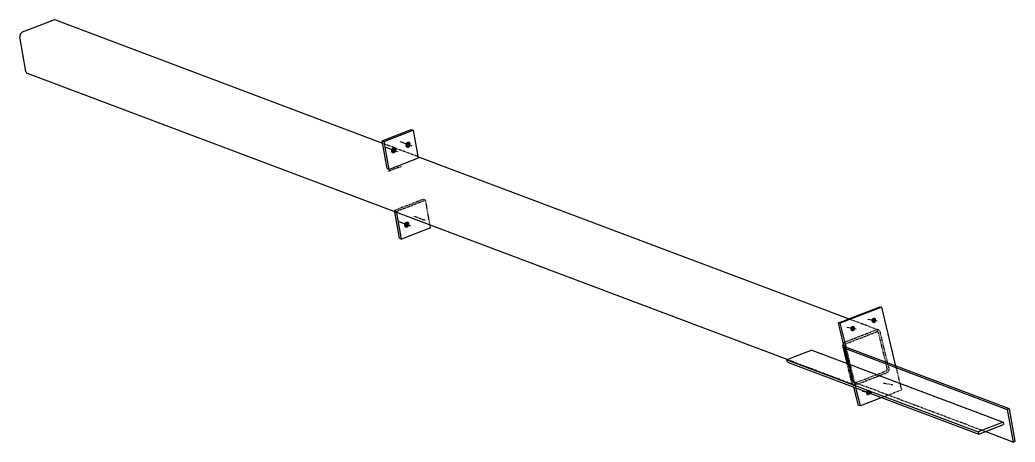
# Model space of a CAD drawing. Header units: millimetres. Extents: x 26 to 44152, y 8 to 1708.
# Drawn here: x 26 to 3987, y 26 to 1708 of the extents above; entities that cross this region are included whole.
import ezdxf

# ---------------------------------------------------------------- set-up
doc = ezdxf.new("R2010")
doc.units = ezdxf.units.MM
doc.linetypes.add('DXK_LINE_DOT2', pattern=[3.9198, 1.9599, -1.9599])
doc.layers.add('STÅL', color=7, linetype='Continuous')

msp = doc.modelspace()

# ---------------------------------------------------------------- hatches: boundary and pattern name
at = {"layer": 'STÅL', "linetype": 'Continuous'}
for points in [[(1503.9, 1192.2), (1505, 1194.6), (1506.6, 1196.8), (1508.5, 1198.6), (1510.5, 1200), (1512.8, 1200.8), (1515.1, 1201.2), (1517.3, 1200.9), (1519.4, 1200.2), (1521.2, 1198.9), (1522.7, 1197.1), (1523.8, 1195), (1524.5, 1192.6), (1524.7, 1190), (1524.4, 1187.3), (1523.7, 1184.7), (1522.5, 1182.3), (1520.9, 1180.1), (1519.1, 1178.3), (1517, 1176.9), (1514.7, 1176), (1512.5, 1175.7), (1510.2, 1176), (1508.2, 1176.7), (1506.4, 1178), (1504.8, 1179.8), (1503.7, 1181.9), (1503.1, 1184.3), (1502.9, 1186.9), (1503.1, 1189.6)], [(1561.5, 1214.5), (1562.7, 1216.9), (1564.2, 1219.1), (1566.1, 1220.9), (1568.2, 1222.3), (1570.4, 1223.2), (1572.7, 1223.5), (1574.9, 1223.2), (1577, 1222.5), (1578.8, 1221.2), (1580.3, 1219.4), (1581.4, 1217.3), (1582.1, 1214.9), (1582.3, 1212.3), (1582, 1209.6), (1581.3, 1207), (1580.1, 1204.6), (1578.6, 1202.4), (1576.7, 1200.6), (1574.6, 1199.2), (1572.4, 1198.4), (1570.1, 1198), (1567.9, 1198.3), (1565.8, 1199.1), (1564, 1200.3), (1562.5, 1202.1), (1561.4, 1204.2), (1560.7, 1206.6), (1560.5, 1209.2), (1560.8, 1211.9)], [(1556.1, 896), (1557.3, 898.5), (1558.8, 900.7), (1560.7, 902.5), (1562.8, 903.8), (1565, 904.7), (1567.3, 905), (1569.5, 904.8), (1571.6, 904), (1573.4, 902.7), (1574.9, 901), (1576, 898.9), (1576.7, 896.4), (1576.9, 893.9), (1576.6, 891.2), (1575.9, 888.6), (1574.7, 886.1), (1573.2, 884), (1571.3, 882.1), (1569.2, 880.8), (1567, 879.9), (1564.7, 879.6), (1562.5, 879.8), (1560.4, 880.6), (1558.6, 881.9), (1557.1, 883.6), (1556, 885.8), (1555.3, 888.2), (1555.1, 890.8), (1555.3, 893.4)], [(3415.9, 512.6), (3416.5, 514.8), (3417.5, 516.9), (3418.8, 518.7), (3420.4, 520.2), (3422.2, 521.2), (3424.1, 521.8), (3426.1, 522), (3428, 521.6), (3429.8, 520.8), (3431.4, 519.6), (3432.7, 518), (3433.7, 516.1), (3434.3, 514), (3434.5, 511.7), (3434.3, 509.4), (3433.8, 507.2), (3432.8, 505.2), (3431.5, 503.4), (3429.9, 501.9), (3428.1, 500.8), (3426.2, 500.2), (3424.2, 500.1), (3422.3, 500.4), (3420.5, 501.2), (3418.9, 502.4), (3417.6, 504), (3416.6, 506), (3416, 508.1), (3415.7, 510.3)], [(3332, 480.1), (3332.6, 482.3), (3333.5, 484.4), (3334.8, 486.2), (3336.4, 487.6), (3338.2, 488.7), (3340.1, 489.3), (3342.1, 489.5), (3344, 489.1), (3345.8, 488.3), (3347.4, 487.1), (3348.7, 485.5), (3349.7, 483.6), (3350.4, 481.5), (3350.6, 479.2), (3350.4, 476.9), (3349.8, 474.7), (3348.8, 472.6), (3347.5, 470.8), (3345.9, 469.4), (3344.1, 468.3), (3342.2, 467.7), (3340.3, 467.6), (3338.3, 467.9), (3336.5, 468.7), (3334.9, 469.9), (3333.6, 471.5), (3332.6, 473.4), (3332, 475.6), (3331.8, 477.8)], [(3393.6, 225.4), (3394.2, 227.6), (3395.2, 229.6), (3396.5, 231.4), (3398, 232.9), (3399.8, 234), (3401.8, 234.6), (3403.7, 234.7), (3405.6, 234.4), (3407.4, 233.6), (3409, 232.4), (3410.4, 230.7), (3411.4, 228.8), (3412, 226.7), (3412.2, 224.5), (3412, 222.2), (3411.4, 219.9), (3410.4, 217.9), (3409.1, 216.1), (3407.6, 214.6), (3405.8, 213.6), (3403.8, 213), (3401.9, 212.8), (3400, 213.2), (3398.2, 214), (3396.6, 215.2), (3395.2, 216.8), (3394.2, 218.7), (3393.6, 220.8), (3393.4, 223.1)]]:
    msp.add_hatch(color=96, dxfattribs=at).paths.add_polyline_path(points)

# ---------------------------------------------------------------- linework, layer by layer
at = {"layer": 'STÅL', "color": 2, "linetype": 'Continuous'}
for p, q in [((37, 1659.8), (158.8, 1707)), ((164, 1707.8), (158.8, 1707)), ((168.9, 1706.2), (164, 1707.8)), ((1470.5, 1215.9), (168.9, 1706.2)), ((28.4, 1651.8), (26.4, 1645.9)), ((26.4, 1645.9), (26.4, 1639.9)), ((50.6, 1502.9), (26.4, 1639.9)), ((32.1, 1656.7), (28.4, 1651.8)), ((37, 1659.8), (32.1, 1656.7)), ((50.6, 1502.9), (52.6, 1497.6)), ((52.6, 1497.6), (56.3, 1493.9)), ((3080.1, 354.8), (56.3, 1493.9)), ((1468.6, 1226.6), (1583.9, 1271.3)), ((1476.8, 1223.6), (1592, 1268.2)), ((1583.9, 1271.3), (1592, 1268.2)), ((1592, 1268.2), (1611.6, 1157.1)), ((1488.2, 1115.6), (1468.6, 1226.6)), ((1468.6, 1226.6), (1476.8, 1223.6)), ((1496.4, 1112.5), (1476.8, 1223.6)), ((1611.6, 1157.1), (1496.4, 1112.5)), ((3324.2, 517.6), (1610.6, 1163.1)), ((1488.2, 1115.6), (1496.4, 1112.5)), ((1537.2, 838), (1518.6, 943)), ((1545.3, 834.9), (1526.8, 940)), ((1660.6, 879.5), (1545.3, 834.9)), ((1660.6, 879.5), (1658.7, 890.3)), ((1537.2, 838), (1545.3, 834.9)), ((3283.9, 502), (3448.5, 565.7)), ((3456.3, 564.4), (3291.7, 500.6)), ((3448.5, 565.7), (3456.3, 564.4)), ((3513.3, 329.1), (3456.3, 564.4)), ((3323.5, 338.2), (3283.9, 502)), ((3291.7, 500.6), (3283.9, 502)), ((3316, 400.3), (3291.7, 500.6)), ((3302.3, 411.8), (3304, 417.9)), ((3302.7, 405.6), (3302.3, 411.8)), ((3318.6, 340), (3302.7, 405.6)), ((3304, 417.9), (3304.2, 418.2)), ((3320.1, 401.9), (3311.9, 398.7)), ((3326.8, 336.9), (3311.9, 398.7)), ((3311.9, 398.7), (3956.3, 156)), ((3964.5, 159.1), (3320.1, 401.9)), ((3178.3, 392.9), (3079.5, 354.6)), ((3178.3, 392.9), (3939.7, 106)), ((3079.5, 354.6), (3840.9, 67.8)), ((3081.2, 345.4), (3079.5, 354.6)), ((3081.2, 345.4), (3842.5, 58.5)), ((3363.8, 171.8), (3345.9, 245.6)), ((3371.6, 170.4), (3354.1, 242.5)), ((3457.4, 203.6), (3371.6, 170.4)), ((3371.6, 170.4), (3363.8, 171.8)), ((3964.5, 159.1), (3956.3, 156)), ((3987.4, 29.6), (3964.5, 159.1)), ((3956.3, 156), (3979.1, 26.4)), ((3939.7, 106), (3840.9, 67.8)), ((3842.5, 58.5), (3941.3, 96.8)), ((3939.7, 106), (3941.3, 96.8)), ((3840.9, 67.8), (3842.5, 58.5)), ((3979.1, 26.4), (3867.8, 68.3)), ((3979.1, 26.4), (3987.4, 29.6))]:
    msp.add_line(p, q, dxfattribs=at)
at = {"layer": 'STÅL', "color": 7, "linetype": 'DXK_LINE_DOT2'}
for p, q in [((1610.6, 1163.1), (1470.5, 1215.9)), ((1632.8, 993.6), (1517.6, 949)), ((1525.8, 945.9), (1641, 990.6)), ((1632.8, 993.6), (1641, 990.6)), ((1658.7, 890.3), (1641, 990.6)), ((1518.6, 943), (1517.6, 949)), ((1517.6, 949), (1525.8, 945.9)), ((1526.8, 940), (1525.8, 945.9)), ((3444.4, 472.3), (3324.2, 517.6)), ((3312.2, 425.9), (3434, 473.1)), ((3314.1, 418.3), (3435.9, 465.5)), ((3434, 473.1), (3439.4, 473.9)), ((3438.5, 465.9), (3435.9, 465.5)), ((3441.1, 465.1), (3438.5, 465.9)), ((3439.4, 473.9), (3444.4, 472.3)), ((3443.1, 463.2), (3441.1, 465.1)), ((3444.3, 460.5), (3443.1, 463.2)), ((3478.3, 319.8), (3444.3, 460.5)), ((3444.4, 472.3), (3448.5, 468.4)), ((3448.5, 468.4), (3450.9, 463)), ((3484.9, 322.3), (3450.9, 463)), ((3304.2, 418.2), (3307.5, 422.8)), ((3307.5, 422.8), (3312.2, 425.9)), ((3309.9, 414.3), (3309.1, 411.3)), ((3309.1, 411.3), (3309.3, 408.2)), ((3343.3, 267.5), (3309.3, 408.2)), ((3311.7, 416.8), (3309.9, 414.3)), ((3311.7, 416.8), (3312, 417)), ((3312, 417), (3314.1, 418.3)), ((3354.1, 242.5), (3316, 400.3)), ((3343.2, 255.7), (3080.1, 354.8)), ((3336.8, 264.9), (3318.6, 340)), ((3345.9, 245.6), (3323.5, 338.2)), ((3344.1, 265.6), (3326.8, 336.9)), ((3478.5, 316.7), (3478.3, 319.8)), ((3484.9, 322.3), (3485.3, 316.1)), ((3536.2, 234.2), (3513.3, 329.1)), ((3351.8, 262.4), (3473.6, 309.6)), ((3353.6, 254.8), (3475.4, 302)), ((3473.6, 309.6), (3476, 311.2)), ((3480.2, 305.1), (3475.4, 302)), ((3476, 311.2), (3477.7, 313.6)), ((3477.7, 313.6), (3478.5, 316.7)), ((3483.7, 310.1), (3480.2, 305.1)), ((3485.3, 316.1), (3483.7, 310.1)), ((3339.2, 259.5), (3336.8, 264.9)), ((3343.2, 255.7), (3339.2, 259.5)), ((3348.3, 254), (3343.2, 255.7)), ((3343.3, 267.5), (3344.5, 264.8)), ((3867.8, 68.3), (3344.1, 265.6)), ((3344.5, 264.8), (3346.6, 262.9)), ((3346.6, 262.9), (3349.1, 262)), ((3353.6, 254.8), (3348.3, 254)), ((3349.1, 262), (3351.8, 262.4)), ((3536.2, 234.2), (3457.4, 203.6))]:
    msp.add_line(p, q, dxfattribs=at)
at = {"layer": 'STÅL', "color": 96, "linetype": 'Continuous'}
for p, q in [((1530.1, 1182.3), (1483.9, 1199.7)), ((1587.7, 1204.6), (1541.5, 1222)), ((1582.3, 886.2), (1536.1, 903.6)), ((3438.9, 508.6), (3401, 515.2)), ((3355, 476.1), (3317, 482.7)), ((3416.6, 221.4), (3378.6, 228))]:
    msp.add_line(p, q, dxfattribs=at)
at = {"layer": 'STÅL', "color": 96, "linetype": 'DXK_LINE_DOT2'}
for p, q in [((1543.6, 1123.9), (1490.1, 1103.2)), ((1639.9, 908.5), (1593.7, 925.9)), ((3500.5, 253.9), (3462.6, 260.5))]:
    msp.add_line(p, q, dxfattribs=at)

doc.saveas('drawing.dxf')
